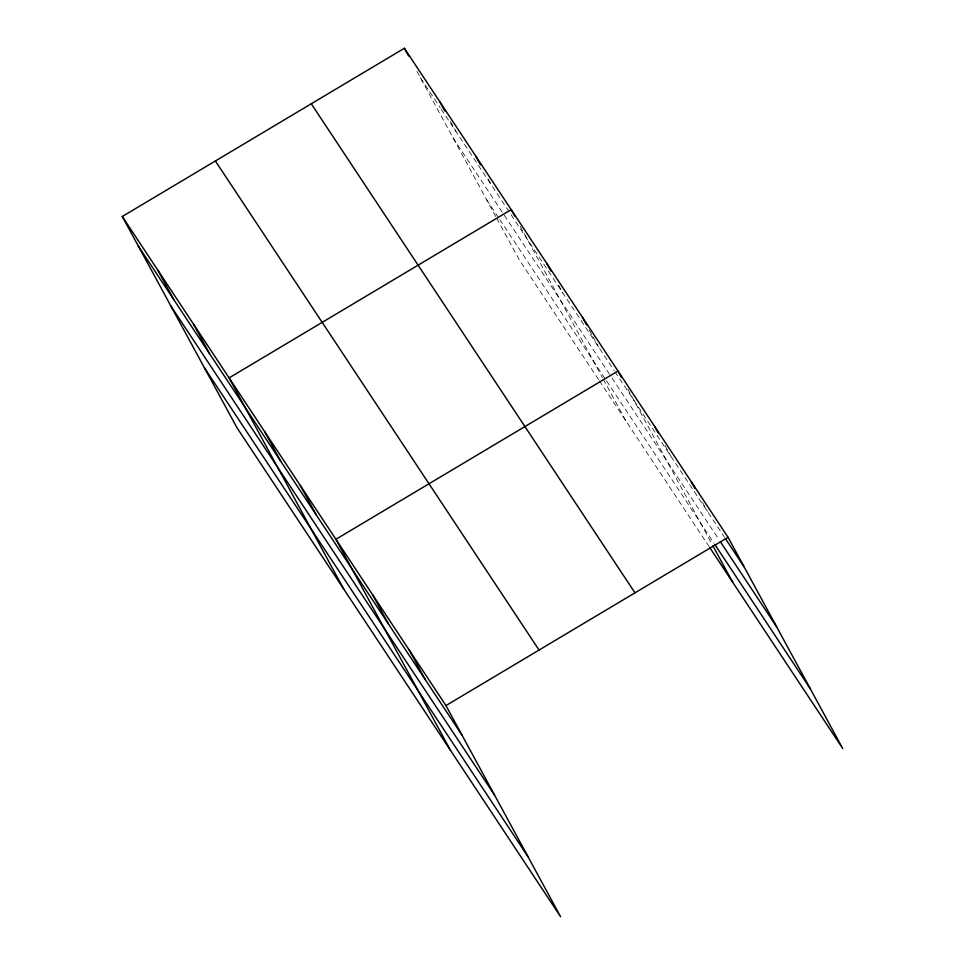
<?xml version="1.0" encoding="UTF-8"?>
<svg xmlns="http://www.w3.org/2000/svg" width="965" height="965" viewBox="0 0 965 965"><rect width="100%" height="100%" fill="white"/><g stroke="black" fill="none" stroke-linecap="round" stroke-linejoin="round"><path stroke-width="0.72" stroke-dasharray="4.83 3.62" d="M420.426 77.779L440.293 107.815M441.126 109.057L614.174 370.548M615.007 371.802L724.534 537.3M452.971 137.73L611.122 376.688M611.943 377.942L718.768 539.351M486.505 199.49L498.917 218.247M499.749 219.501L605.731 379.643M606.563 380.898L713.991 543.211M598.541 379.534L519.049 259.428L496.408 217.728M599.361 380.789L708.66 545.937M702.532 502.439L707.417 511.426M665.15 445.733L670.735 455.999M627.781 389.016L712.158 544.429M589.386 330.078L592.172 335.217M592.872 336.508L598.445 346.773M558.663 285.278L562.836 292.974M520.268 226.341L602.51 377.822M603.221 379.124L625.863 420.824M488.145 178.959L491.631 185.377M450.45 121.313L456.023 131.578M416.94 71.362L495.696 216.425"/><path stroke-width="1.45" d="M122.278 216.498L445.951 705.572L560.617 916.75L236.932 427.676L122.278 216.498L404.383 48.25L728.068 537.324L842.722 748.502L709.492 547.179M445.951 705.572L728.068 537.324M725.354 538.53L744.099 566.853M720.397 541.811L776.644 626.804M714.8 544.441L810.178 688.564M311.285 103.774L634.97 592.848M215.376 160.974L539.049 650.048M138.309 246.027L461.994 735.113M170.853 305.977L494.538 795.051M204.387 367.737L528.072 856.811M691.386 481.897L694.872 488.314M654.692 426.47L658.178 432.887M621.496 377.46L618.01 371.043L335.904 539.29L450.558 750.468M712.858 545.732L732.676 582.221M582.414 317.244L586.587 324.94M546.805 263.445L550.991 271.153M514.683 216.064L511.197 209.646L229.091 377.894L343.745 589.072M475.6 155.847L480.474 164.834M439.992 102.049L444.877 111.035M404.383 48.25L408.569 55.958M409.269 650.145L425.312 679.674M372.587 594.717L388.618 624.246M300.296 485.492L316.339 515.02M264.7 431.693L280.731 461.222M193.483 324.095L209.526 353.624M157.886 270.297L173.917 299.826"/></g></svg>
